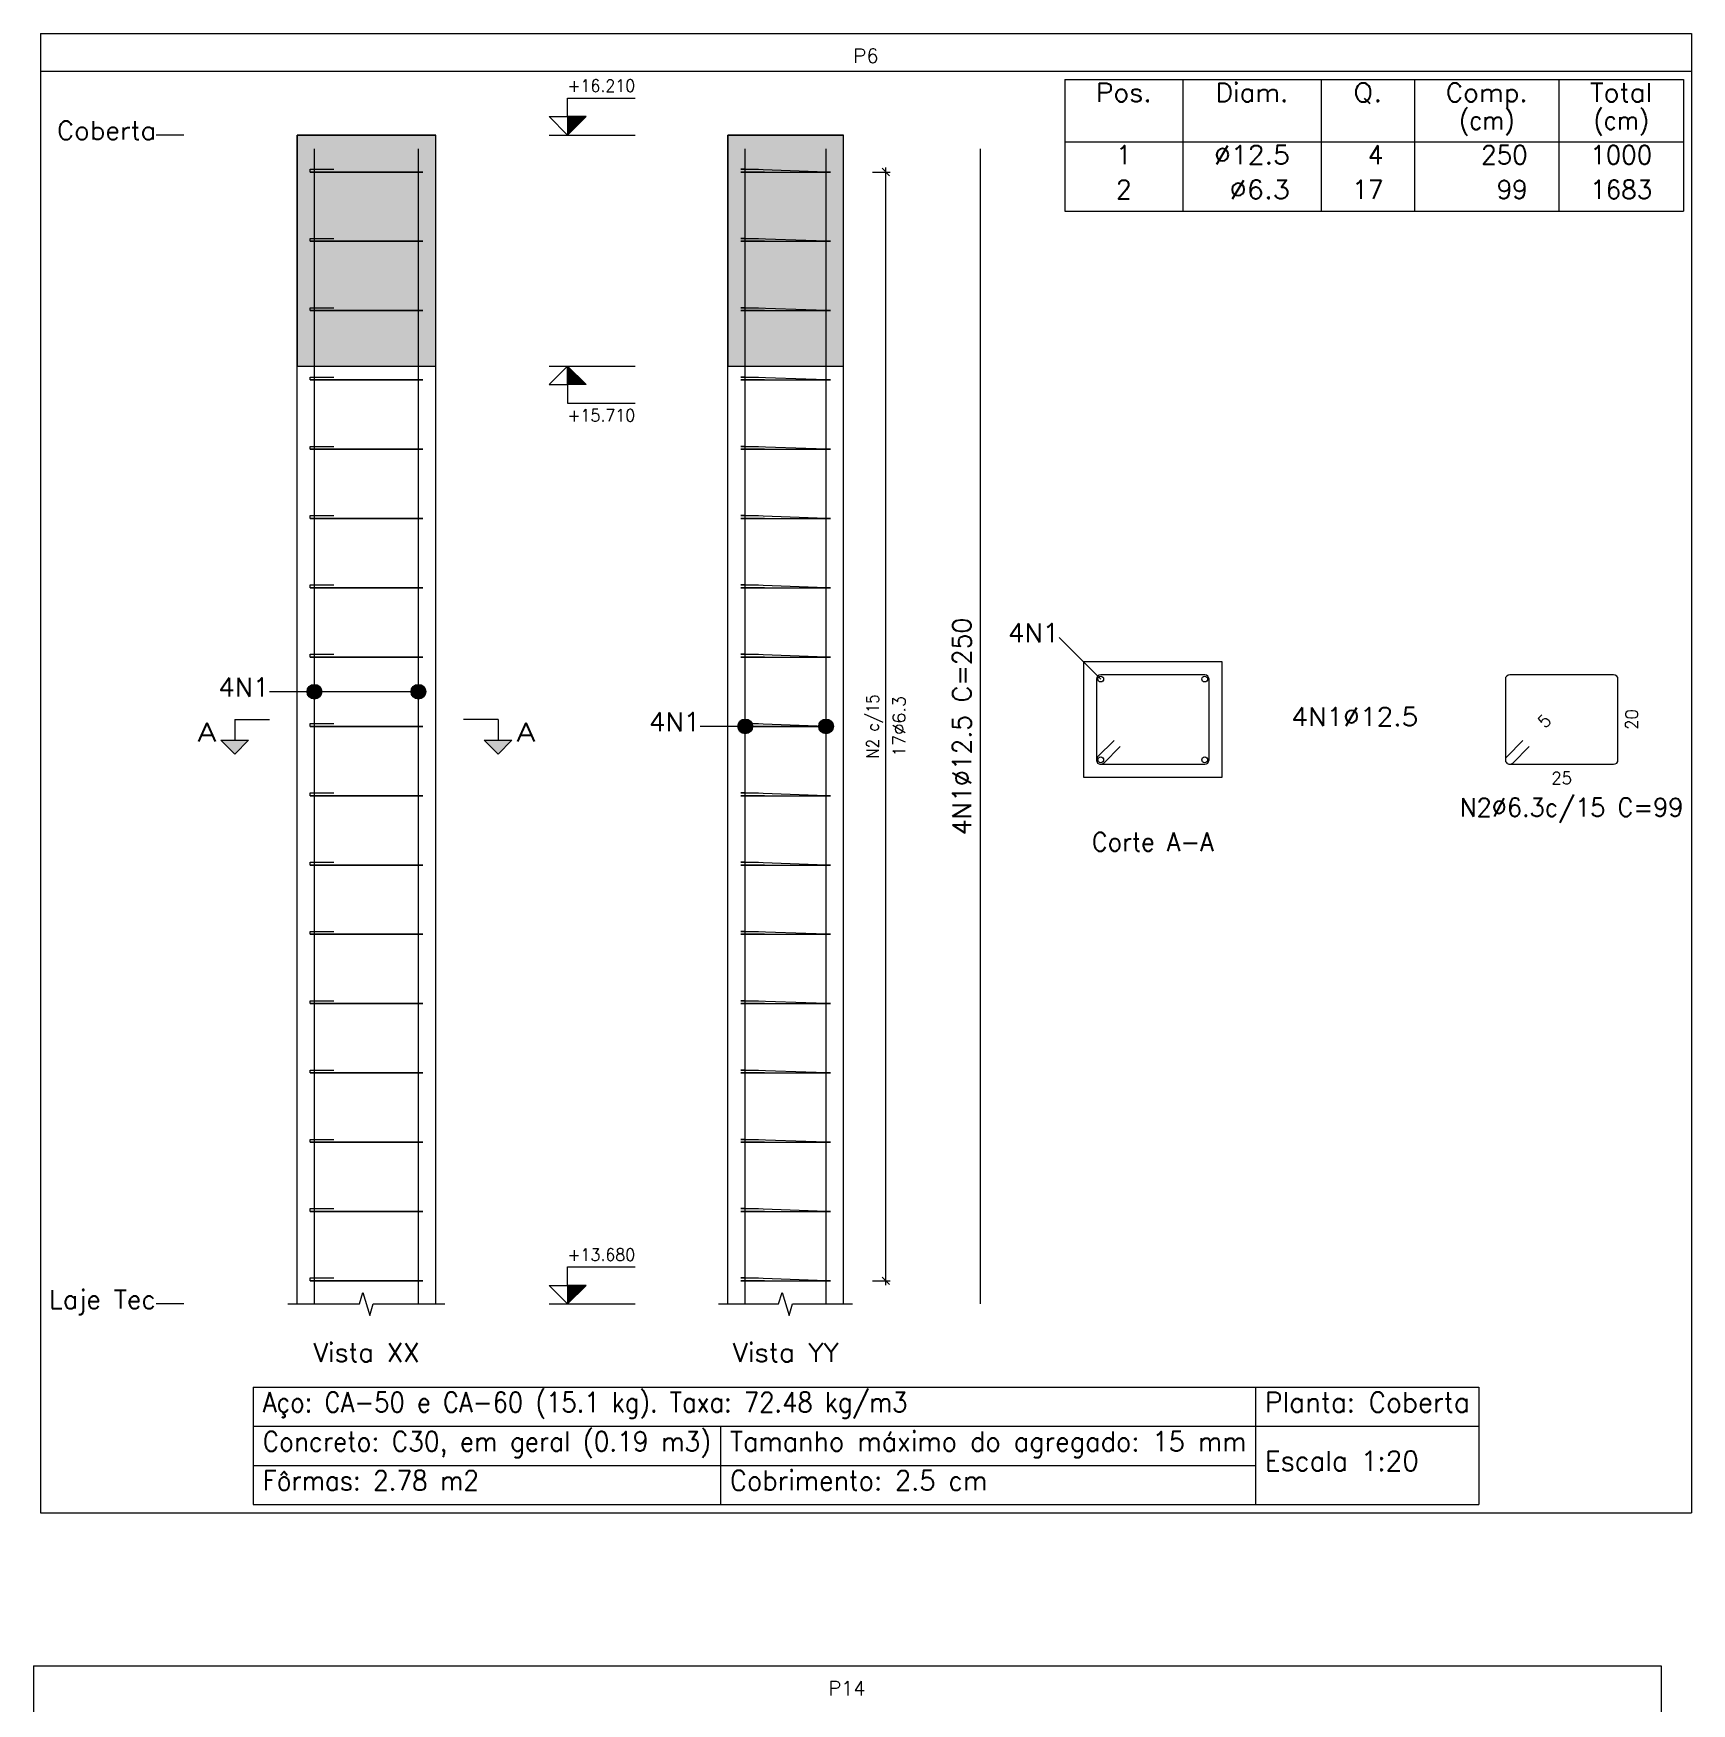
# Model space of a CAD drawing. Header units: millimetres. Extents: x 0 to 84, y 0 to 59.4.
# Drawn here: x 26.75 to 44.69, y 22.07 to 40.14 of the extents above; entities that cross this region are included whole.
import ezdxf
from ezdxf.enums import TextEntityAlignment as Align

# ---------------------------------------------------------------- set-up
doc = ezdxf.new("R2010")
doc.units = ezdxf.units.MM
doc.linetypes.add('CYPE_PUNTO', pattern=[0.075, 0, -0.075])
for name, color, linetype, lineweight in [('ARM_LONGITUDINAL_Ø12_5', 51, 'Continuous', 9), ('ARM_TRANSVERSAL_DIMENSOES_DOS_ESTRIBOS', 122, 'Continuous', 0), ('ARM_TRANSVERSAL_REFERENCIA', 106, 'Continuous', 9), ('ARM_TRANSVERSAL_Ø6_3', 32, 'Continuous', 9), ('CORTE_COTAS', 122, 'Continuous', 0), ('CORTE_COTAS_DAS_LAJES', 151, 'Continuous', 0), ('CORTE_COTAS_DAS_PLANTAS', 151, 'Continuous', 0), ('CORTE_LINHAS_DA_TABELA_DE_DADOS_DOS_PILARES', 1, 'Continuous', 9), ('CORTE_LINHAS_DA_TABELA_DE_DETALHE', 7, 'Continuous', 9), ('CORTE_LINHAS_DA_TABELA_DE_QUANTITATIVOS', 1, 'Continuous', 9), ('CORTE_NOMES_DAS_PLANTAS', 106, 'Continuous', 9), ('CORTE_PILAR_DE_CONCRETO', 1, 'Continuous', 9), ('CORTE_PISOS', 8, 'Continuous', 9), ('CORTE_SEGMENTOS_DE_CORTE_DE_SECOES', 12, 'Continuous', 9), ('CORTE_TEXTO_DAS_COTAS', 122, 'Continuous', 0), ('CORTE_TEXTO_DAS_ELEVACOES_DOS_PILARES', 133, 'Continuous', 9), ('CORTE_TEXTOS_DA_TABELA_DE_DADOS_DOS_PILARES', 1, 'Continuous', 9), ('CORTE_TEXTOS_DA_TABELA_DE_QUANTITATIVOS', 1, 'Continuous', 9), ('CORTE_TITULO_DA_TABELA_DE_DETALHE', 106, 'Continuous', 9), ('PILCP_ARM_LONG_LINHAS_DAS_ETIQUETAS_DAS_POSICOES_DE_ARMADURA_LONGITUDINAL', 106, 'Continuous', 9), ('PILCP_ARM_LONG_REFERENCIA', 106, 'Continuous', 9), ('PILCPSECC_ARM_LONG_LINHAS_DAS_ETIQUETAS_DAS_POSICOES_DE_ARMADURA_LONGITUDINAL', 106, 'Continuous', 9), ('PILCPSECC_ARM_LONG_REFERENCIA', 106, 'Continuous', 9), ('SECAO_CONCRETO', 1, 'Continuous', 9), ('SECAO_LINHAS_DE_PROLONGAMENTO_DAS_COTAS', 122, 'CYPE_PUNTO', 0)]:
    doc.layers.add(name, color=color, linetype=linetype, lineweight=lineweight)
doc.styles.add('CYPETXT', font='', dxfattribs={"height": 0.2})
doc.styles.get('CYPETXT').set_extended_font_data('romans')

msp = doc.modelspace()

# ---------------------------------------------------------------- hatches: boundary and pattern name
at = {"layer": 'CORTE_COTAS_DAS_LAJES'}
msp.add_hatch(color=256, dxfattribs=at).paths.add_polyline_path([(32.529, 36.544), (32.729, 36.344), (32.529, 36.344)], flags=0)
at = {"layer": 'CORTE_COTAS_DAS_PLANTAS'}
for points in [[(32.529, 39.044), (32.729, 39.244), (32.529, 39.244)], [(32.529, 26.394), (32.729, 26.594), (32.529, 26.594)]]:
    msp.add_hatch(color=256, dxfattribs=at).paths.add_polyline_path(points, flags=0)
at = {"layer": 'CORTE_PISOS', "true_color": 0xdad7d3}
for points in [[(29.603, 36.544), (31.103, 36.544), (31.103, 39.044), (29.603, 39.044)], [(34.263, 36.544), (35.513, 36.544), (35.513, 39.044), (34.263, 39.044)]]:
    msp.add_hatch(color=254, dxfattribs=at).paths.add_polyline_path(points, flags=0)
at = {"layer": 'CORTE_SEGMENTOS_DE_CORTE_DE_SECOES'}
for points in [[(28.778, 32.494), (29.078, 32.494), (28.928, 32.344)], [(28.778, 32.494), (29.078, 32.494), (28.928, 32.344)], [(31.628, 32.494), (31.928, 32.494), (31.778, 32.344)], [(31.628, 32.494), (31.928, 32.494), (31.778, 32.344)]]:
    msp.add_hatch(color=256, dxfattribs=at).paths.add_polyline_path(points, flags=0)
at = {"layer": 'PILCP_ARM_LONG_LINHAS_DAS_ETIQUETAS_DAS_POSICOES_DE_ARMADURA_LONGITUDINAL'}
h = msp.add_hatch(color=256, dxfattribs=at)
edge = h.paths.add_edge_path(flags=0)
edge.add_arc((29.791, 33.019), 0.08, 0, 360)
h = msp.add_hatch(color=256, dxfattribs=at)
edge = h.paths.add_edge_path(flags=0)
edge.add_arc((30.916, 33.019), 0.08, 0, 360)
h = msp.add_hatch(color=256, dxfattribs=at)
edge = h.paths.add_edge_path(flags=0)
edge.add_arc((34.451, 32.644), 0.08, 0, 360)
h = msp.add_hatch(color=256, dxfattribs=at)
edge = h.paths.add_edge_path(flags=0)
edge.add_arc((35.326, 32.644), 0.08, 0, 360)

# ---------------------------------------------------------------- linework, layer by layer
at = {"layer": 'ARM_LONGITUDINAL_Ø12_5'}
for points in [[(29.791, 26.394), (29.791, 38.894)], [(29.791, 26.394), (29.791, 38.894)], [(30.916, 26.394), (30.916, 38.894)], [(30.916, 26.394), (30.916, 38.894)], [(34.451, 26.394), (34.451, 38.894)], [(34.451, 26.394), (34.451, 38.894)], [(35.326, 26.394), (35.326, 38.894)], [(35.326, 26.394), (35.326, 38.894)], [(36.995, 26.394), (36.995, 38.894)]]:
    msp.add_lwpolyline(points, dxfattribs=at)
for centre in [(38.297, 33.156), (39.422, 33.156), (38.297, 32.282), (39.422, 32.282)]:
    msp.add_circle(centre, 0.0312, dxfattribs=at)
at = {"layer": 'ARM_TRANSVERSAL_Ø6_3'}
for points in [[(29.935, 38.644), (29.758, 38.644), (29.752, 38.644), (29.748, 38.644), (29.745, 38.644), (29.744, 38.644), (29.745, 38.644), (29.748, 38.644), (29.752, 38.644), (29.758, 38.644), (29.765, 38.644), (29.773, 38.644), (29.782, 38.644), (29.791, 38.644), (30.916, 38.644), (30.934, 38.644), (30.949, 38.644), (30.959, 38.644), (30.963, 38.644), (30.959, 38.644), (30.949, 38.644), (30.934, 38.644), (30.916, 38.644), (29.791, 38.644), (29.773, 38.644), (29.758, 38.644), (29.748, 38.644), (29.744, 38.644), (29.744, 38.675), (29.745, 38.675), (29.748, 38.675), (29.752, 38.675), (29.758, 38.675), (29.765, 38.675), (29.773, 38.675), (29.782, 38.675), (29.791, 38.675), (29.8, 38.675), (29.809, 38.675), (29.817, 38.675), (29.824, 38.675), (30.001, 38.675)], [(34.661, 38.644), (34.484, 38.644), (34.477, 38.644), (34.469, 38.644), (34.46, 38.644), (34.451, 38.644), (34.442, 38.644), (34.433, 38.644), (34.425, 38.644), (34.418, 38.644), (34.412, 38.644), (34.408, 38.644), (34.405, 38.644), (34.404, 38.644), (34.408, 38.644), (34.418, 38.644), (34.433, 38.644), (34.451, 38.644), (35.326, 38.644), (35.344, 38.644), (35.359, 38.644), (35.369, 38.644), (35.373, 38.644), (35.369, 38.644), (35.359, 38.644), (35.344, 38.644), (35.326, 38.644), (34.451, 38.675), (34.442, 38.675), (34.433, 38.675), (34.425, 38.675), (34.418, 38.675), (34.412, 38.675), (34.408, 38.675), (34.405, 38.675), (34.404, 38.675), (34.405, 38.675), (34.408, 38.675), (34.412, 38.675), (34.418, 38.675), (34.595, 38.675)], [(29.935, 37.894), (29.758, 37.894), (29.752, 37.894), (29.748, 37.894), (29.745, 37.894), (29.744, 37.894), (29.745, 37.894), (29.748, 37.894), (29.752, 37.894), (29.758, 37.894), (29.765, 37.894), (29.773, 37.894), (29.782, 37.894), (29.791, 37.894), (30.916, 37.894), (30.934, 37.894), (30.949, 37.894), (30.959, 37.894), (30.963, 37.894), (30.959, 37.894), (30.949, 37.894), (30.934, 37.894), (30.916, 37.894), (29.791, 37.894), (29.773, 37.894), (29.758, 37.894), (29.748, 37.894), (29.744, 37.894), (29.744, 37.925), (29.745, 37.925), (29.748, 37.925), (29.752, 37.925), (29.758, 37.925), (29.765, 37.925), (29.773, 37.925), (29.782, 37.925), (29.791, 37.925), (29.8, 37.925), (29.809, 37.925), (29.817, 37.925), (29.824, 37.925), (30.001, 37.925)], [(34.661, 37.894), (34.484, 37.894), (34.477, 37.894), (34.469, 37.894), (34.46, 37.894), (34.451, 37.894), (34.442, 37.894), (34.433, 37.894), (34.425, 37.894), (34.418, 37.894), (34.412, 37.894), (34.408, 37.894), (34.405, 37.894), (34.404, 37.894), (34.408, 37.894), (34.418, 37.894), (34.433, 37.894), (34.451, 37.894), (35.326, 37.894), (35.344, 37.894), (35.359, 37.894), (35.369, 37.894), (35.373, 37.894), (35.369, 37.894), (35.359, 37.894), (35.344, 37.894), (35.326, 37.894), (34.451, 37.925), (34.442, 37.925), (34.433, 37.925), (34.425, 37.925), (34.418, 37.925), (34.412, 37.925), (34.408, 37.925), (34.405, 37.925), (34.404, 37.925), (34.405, 37.925), (34.408, 37.925), (34.412, 37.925), (34.418, 37.925), (34.595, 37.925)], [(29.935, 37.144), (29.758, 37.144), (29.752, 37.144), (29.748, 37.144), (29.745, 37.144), (29.744, 37.144), (29.745, 37.144), (29.748, 37.144), (29.752, 37.144), (29.758, 37.144), (29.765, 37.144), (29.773, 37.144), (29.782, 37.144), (29.791, 37.144), (30.916, 37.144), (30.934, 37.144), (30.949, 37.144), (30.959, 37.144), (30.963, 37.144), (30.959, 37.144), (30.949, 37.144), (30.934, 37.144), (30.916, 37.144), (29.791, 37.144), (29.773, 37.144), (29.758, 37.144), (29.748, 37.144), (29.744, 37.144), (29.744, 37.175), (29.745, 37.175), (29.748, 37.175), (29.752, 37.175), (29.758, 37.175), (29.765, 37.175), (29.773, 37.175), (29.782, 37.175), (29.791, 37.175), (29.8, 37.175), (29.809, 37.175), (29.817, 37.175), (29.824, 37.175), (30.001, 37.175)], [(34.661, 37.144), (34.484, 37.144), (34.477, 37.144), (34.469, 37.144), (34.46, 37.144), (34.451, 37.144), (34.442, 37.144), (34.433, 37.144), (34.425, 37.144), (34.418, 37.144), (34.412, 37.144), (34.408, 37.144), (34.405, 37.144), (34.404, 37.144), (34.408, 37.144), (34.418, 37.144), (34.433, 37.144), (34.451, 37.144), (35.326, 37.144), (35.344, 37.144), (35.359, 37.144), (35.369, 37.144), (35.373, 37.144), (35.369, 37.144), (35.359, 37.144), (35.344, 37.144), (35.326, 37.144), (34.451, 37.175), (34.442, 37.175), (34.433, 37.175), (34.425, 37.175), (34.418, 37.175), (34.412, 37.175), (34.408, 37.175), (34.405, 37.175), (34.404, 37.175), (34.405, 37.175), (34.408, 37.175), (34.412, 37.175), (34.418, 37.175), (34.595, 37.175)], [(29.935, 36.394), (29.758, 36.394), (29.752, 36.394), (29.748, 36.394), (29.745, 36.394), (29.744, 36.394), (29.745, 36.394), (29.748, 36.394), (29.752, 36.394), (29.758, 36.394), (29.765, 36.394), (29.773, 36.394), (29.782, 36.394), (29.791, 36.394), (30.916, 36.394), (30.934, 36.394), (30.949, 36.394), (30.959, 36.394), (30.963, 36.394), (30.959, 36.394), (30.949, 36.394), (30.934, 36.394), (30.916, 36.394), (29.791, 36.394), (29.773, 36.394), (29.758, 36.394), (29.748, 36.394), (29.744, 36.394), (29.744, 36.425), (29.745, 36.425), (29.748, 36.425), (29.752, 36.425), (29.758, 36.425), (29.765, 36.425), (29.773, 36.425), (29.782, 36.425), (29.791, 36.425), (29.8, 36.425), (29.809, 36.425), (29.817, 36.425), (29.824, 36.425), (30.001, 36.425)], [(34.661, 36.394), (34.484, 36.394), (34.477, 36.394), (34.469, 36.394), (34.46, 36.394), (34.451, 36.394), (34.442, 36.394), (34.433, 36.394), (34.425, 36.394), (34.418, 36.394), (34.412, 36.394), (34.408, 36.394), (34.405, 36.394), (34.404, 36.394), (34.408, 36.394), (34.418, 36.394), (34.433, 36.394), (34.451, 36.394), (35.326, 36.394), (35.344, 36.394), (35.359, 36.394), (35.369, 36.394), (35.373, 36.394), (35.369, 36.394), (35.359, 36.394), (35.344, 36.394), (35.326, 36.394), (34.451, 36.425), (34.442, 36.425), (34.433, 36.425), (34.425, 36.425), (34.418, 36.425), (34.412, 36.425), (34.408, 36.425), (34.405, 36.425), (34.404, 36.425), (34.405, 36.425), (34.408, 36.425), (34.412, 36.425), (34.418, 36.425), (34.595, 36.425)], [(29.935, 35.644), (29.758, 35.644), (29.752, 35.644), (29.748, 35.644), (29.745, 35.644), (29.744, 35.644), (29.745, 35.644), (29.748, 35.644), (29.752, 35.644), (29.758, 35.644), (29.765, 35.644), (29.773, 35.644), (29.782, 35.644), (29.791, 35.644), (30.916, 35.644), (30.934, 35.644), (30.949, 35.644), (30.959, 35.644), (30.963, 35.644), (30.959, 35.644), (30.949, 35.644), (30.934, 35.644), (30.916, 35.644), (29.791, 35.644), (29.773, 35.644), (29.758, 35.644), (29.748, 35.644), (29.744, 35.644), (29.744, 35.675), (29.745, 35.675), (29.748, 35.675), (29.752, 35.675), (29.758, 35.675), (29.765, 35.675), (29.773, 35.675), (29.782, 35.675), (29.791, 35.675), (29.8, 35.675), (29.809, 35.675), (29.817, 35.675), (29.824, 35.675), (30.001, 35.675)], [(34.661, 35.644), (34.484, 35.644), (34.477, 35.644), (34.469, 35.644), (34.46, 35.644), (34.451, 35.644), (34.442, 35.644), (34.433, 35.644), (34.425, 35.644), (34.418, 35.644), (34.412, 35.644), (34.408, 35.644), (34.405, 35.644), (34.404, 35.644), (34.408, 35.644), (34.418, 35.644), (34.433, 35.644), (34.451, 35.644), (35.326, 35.644), (35.344, 35.644), (35.359, 35.644), (35.369, 35.644), (35.373, 35.644), (35.369, 35.644), (35.359, 35.644), (35.344, 35.644), (35.326, 35.644), (34.451, 35.675), (34.442, 35.675), (34.433, 35.675), (34.425, 35.675), (34.418, 35.675), (34.412, 35.675), (34.408, 35.675), (34.405, 35.675), (34.404, 35.675), (34.405, 35.675), (34.408, 35.675), (34.412, 35.675), (34.418, 35.675), (34.595, 35.675)], [(29.935, 34.894), (29.758, 34.894), (29.752, 34.894), (29.748, 34.894), (29.745, 34.894), (29.744, 34.894), (29.745, 34.894), (29.748, 34.894), (29.752, 34.894), (29.758, 34.894), (29.765, 34.894), (29.773, 34.894), (29.782, 34.894), (29.791, 34.894), (30.916, 34.894), (30.934, 34.894), (30.949, 34.894), (30.959, 34.894), (30.963, 34.894), (30.959, 34.894), (30.949, 34.894), (30.934, 34.894), (30.916, 34.894), (29.791, 34.894), (29.773, 34.894), (29.758, 34.894), (29.748, 34.894), (29.744, 34.894), (29.744, 34.925), (29.745, 34.925), (29.748, 34.925), (29.752, 34.925), (29.758, 34.925), (29.765, 34.925), (29.773, 34.925), (29.782, 34.925), (29.791, 34.925), (29.8, 34.925), (29.809, 34.925), (29.817, 34.925), (29.824, 34.925), (30.001, 34.925)], [(34.661, 34.894), (34.484, 34.894), (34.477, 34.894), (34.469, 34.894), (34.46, 34.894), (34.451, 34.894), (34.442, 34.894), (34.433, 34.894), (34.425, 34.894), (34.418, 34.894), (34.412, 34.894), (34.408, 34.894), (34.405, 34.894), (34.404, 34.894), (34.408, 34.894), (34.418, 34.894), (34.433, 34.894), (34.451, 34.894), (35.326, 34.894), (35.344, 34.894), (35.359, 34.894), (35.369, 34.894), (35.373, 34.894), (35.369, 34.894), (35.359, 34.894), (35.344, 34.894), (35.326, 34.894), (34.451, 34.925), (34.442, 34.925), (34.433, 34.925), (34.425, 34.925), (34.418, 34.925), (34.412, 34.925), (34.408, 34.925), (34.405, 34.925), (34.404, 34.925), (34.405, 34.925), (34.408, 34.925), (34.412, 34.925), (34.418, 34.925), (34.595, 34.925)], [(29.935, 34.144), (29.758, 34.144), (29.752, 34.144), (29.748, 34.144), (29.745, 34.144), (29.744, 34.144), (29.745, 34.144), (29.748, 34.144), (29.752, 34.144), (29.758, 34.144), (29.765, 34.144), (29.773, 34.144), (29.782, 34.144), (29.791, 34.144), (30.916, 34.144), (30.934, 34.144), (30.949, 34.144), (30.959, 34.144), (30.963, 34.144), (30.959, 34.144), (30.949, 34.144), (30.934, 34.144), (30.916, 34.144), (29.791, 34.144), (29.773, 34.144), (29.758, 34.144), (29.748, 34.144), (29.744, 34.144), (29.744, 34.175), (29.745, 34.175), (29.748, 34.175), (29.752, 34.175), (29.758, 34.175), (29.765, 34.175), (29.773, 34.175), (29.782, 34.175), (29.791, 34.175), (29.8, 34.175), (29.809, 34.175), (29.817, 34.175), (29.824, 34.175), (30.001, 34.175)], [(34.661, 34.144), (34.484, 34.144), (34.477, 34.144), (34.469, 34.144), (34.46, 34.144), (34.451, 34.144), (34.442, 34.144), (34.433, 34.144), (34.425, 34.144), (34.418, 34.144), (34.412, 34.144), (34.408, 34.144), (34.405, 34.144), (34.404, 34.144), (34.408, 34.144), (34.418, 34.144), (34.433, 34.144), (34.451, 34.144), (35.326, 34.144), (35.344, 34.144), (35.359, 34.144), (35.369, 34.144), (35.373, 34.144), (35.369, 34.144), (35.359, 34.144), (35.344, 34.144), (35.326, 34.144), (34.451, 34.175), (34.442, 34.175), (34.433, 34.175), (34.425, 34.175), (34.418, 34.175), (34.412, 34.175), (34.408, 34.175), (34.405, 34.175), (34.404, 34.175), (34.405, 34.175), (34.408, 34.175), (34.412, 34.175), (34.418, 34.175), (34.595, 34.175)], [(29.935, 33.394), (29.758, 33.394), (29.752, 33.394), (29.748, 33.394), (29.745, 33.394), (29.744, 33.394), (29.745, 33.394), (29.748, 33.394), (29.752, 33.394), (29.758, 33.394), (29.765, 33.394), (29.773, 33.394), (29.782, 33.394), (29.791, 33.394), (30.916, 33.394), (30.934, 33.394), (30.949, 33.394), (30.959, 33.394), (30.963, 33.394), (30.959, 33.394), (30.949, 33.394), (30.934, 33.394), (30.916, 33.394), (29.791, 33.394), (29.773, 33.394), (29.758, 33.394), (29.748, 33.394), (29.744, 33.394), (29.744, 33.425), (29.745, 33.425), (29.748, 33.425), (29.752, 33.425), (29.758, 33.425), (29.765, 33.425), (29.773, 33.425), (29.782, 33.425), (29.791, 33.425), (29.8, 33.425), (29.809, 33.425), (29.817, 33.425), (29.824, 33.425), (30.001, 33.425)], [(34.661, 33.394), (34.484, 33.394), (34.477, 33.394), (34.469, 33.394), (34.46, 33.394), (34.451, 33.394), (34.442, 33.394), (34.433, 33.394), (34.425, 33.394), (34.418, 33.394), (34.412, 33.394), (34.408, 33.394), (34.405, 33.394), (34.404, 33.394), (34.408, 33.394), (34.418, 33.394), (34.433, 33.394), (34.451, 33.394), (35.326, 33.394), (35.344, 33.394), (35.359, 33.394), (35.369, 33.394), (35.373, 33.394), (35.369, 33.394), (35.359, 33.394), (35.344, 33.394), (35.326, 33.394), (34.451, 33.425), (34.442, 33.425), (34.433, 33.425), (34.425, 33.425), (34.418, 33.425), (34.412, 33.425), (34.408, 33.425), (34.405, 33.425), (34.404, 33.425), (34.405, 33.425), (34.408, 33.425), (34.412, 33.425), (34.418, 33.425), (34.595, 33.425)], [(38.441, 32.492), (38.264, 32.315), (38.258, 32.308), (38.254, 32.3), (38.251, 32.291), (38.25, 32.282), (38.251, 32.272), (38.254, 32.264), (38.258, 32.256), (38.264, 32.248), (38.271, 32.243), (38.279, 32.238), (38.288, 32.236), (38.297, 32.235), (39.422, 32.235), (39.44, 32.238), (39.455, 32.248), (39.465, 32.264), (39.469, 32.282), (39.469, 33.156), (39.465, 33.174), (39.455, 33.189), (39.44, 33.2), (39.422, 33.203), (38.297, 33.203), (38.279, 33.2), (38.264, 33.189), (38.254, 33.174), (38.25, 33.156), (38.25, 32.282), (38.251, 32.272), (38.254, 32.264), (38.258, 32.256), (38.264, 32.248), (38.271, 32.243), (38.279, 32.238), (38.288, 32.236), (38.297, 32.235), (38.307, 32.236), (38.315, 32.238), (38.324, 32.243), (38.331, 32.248), (38.507, 32.425)], [(42.865, 32.492), (42.689, 32.315), (42.683, 32.308), (42.678, 32.3), (42.676, 32.291), (42.675, 32.282), (42.676, 32.272), (42.678, 32.264), (42.683, 32.256), (42.689, 32.248), (42.696, 32.243), (42.704, 32.238), (42.713, 32.236), (42.722, 32.235), (43.846, 32.235), (43.864, 32.238), (43.88, 32.248), (43.89, 32.264), (43.893, 32.282), (43.893, 33.156), (43.89, 33.174), (43.88, 33.189), (43.864, 33.2), (43.846, 33.203), (42.722, 33.203), (42.704, 33.2), (42.689, 33.189), (42.678, 33.174), (42.675, 33.156), (42.675, 32.282), (42.676, 32.272), (42.678, 32.264), (42.683, 32.256), (42.689, 32.248), (42.696, 32.243), (42.704, 32.238), (42.713, 32.236), (42.722, 32.235), (42.731, 32.236), (42.74, 32.238), (42.748, 32.243), (42.755, 32.248), (42.932, 32.425)], [(29.935, 32.644), (29.758, 32.644), (29.752, 32.644), (29.748, 32.644), (29.745, 32.644), (29.744, 32.644), (29.745, 32.644), (29.748, 32.644), (29.752, 32.644), (29.758, 32.644), (29.765, 32.644), (29.773, 32.644), (29.782, 32.644), (29.791, 32.644), (30.916, 32.644), (30.934, 32.644), (30.949, 32.644), (30.959, 32.644), (30.963, 32.644), (30.959, 32.644), (30.949, 32.644), (30.934, 32.644), (30.916, 32.644), (29.791, 32.644), (29.773, 32.644), (29.758, 32.644), (29.748, 32.644), (29.744, 32.644), (29.744, 32.675), (29.745, 32.675), (29.748, 32.675), (29.752, 32.675), (29.758, 32.675), (29.765, 32.675), (29.773, 32.675), (29.782, 32.675), (29.791, 32.675), (29.8, 32.675), (29.809, 32.675), (29.817, 32.675), (29.824, 32.675), (30.001, 32.675)], [(34.661, 32.644), (34.484, 32.644), (34.477, 32.644), (34.469, 32.644), (34.46, 32.644), (34.451, 32.644), (34.442, 32.644), (34.433, 32.644), (34.425, 32.644), (34.418, 32.644), (34.412, 32.644), (34.408, 32.644), (34.405, 32.644), (34.404, 32.644), (34.408, 32.644), (34.418, 32.644), (34.433, 32.644), (34.451, 32.644), (35.326, 32.644), (35.344, 32.644), (35.359, 32.644), (35.369, 32.644), (35.373, 32.644), (35.369, 32.644), (35.359, 32.644), (35.344, 32.644), (35.326, 32.644), (34.451, 32.675), (34.442, 32.675), (34.433, 32.675), (34.425, 32.675), (34.418, 32.675), (34.412, 32.675), (34.408, 32.675), (34.405, 32.675), (34.404, 32.675), (34.405, 32.675), (34.408, 32.675), (34.412, 32.675), (34.418, 32.675), (34.595, 32.675)], [(29.935, 31.894), (29.758, 31.894), (29.752, 31.894), (29.748, 31.894), (29.745, 31.894), (29.744, 31.894), (29.745, 31.894), (29.748, 31.894), (29.752, 31.894), (29.758, 31.894), (29.765, 31.894), (29.773, 31.894), (29.782, 31.894), (29.791, 31.894), (30.916, 31.894), (30.934, 31.894), (30.949, 31.894), (30.959, 31.894), (30.963, 31.894), (30.959, 31.894), (30.949, 31.894), (30.934, 31.894), (30.916, 31.894), (29.791, 31.894), (29.773, 31.894), (29.758, 31.894), (29.748, 31.894), (29.744, 31.894), (29.744, 31.925), (29.745, 31.925), (29.748, 31.925), (29.752, 31.925), (29.758, 31.925), (29.765, 31.925), (29.773, 31.925), (29.782, 31.925), (29.791, 31.925), (29.8, 31.925), (29.809, 31.925), (29.817, 31.925), (29.824, 31.925), (30.001, 31.925)], [(34.661, 31.894), (34.484, 31.894), (34.477, 31.894), (34.469, 31.894), (34.46, 31.894), (34.451, 31.894), (34.442, 31.894), (34.433, 31.894), (34.425, 31.894), (34.418, 31.894), (34.412, 31.894), (34.408, 31.894), (34.405, 31.894), (34.404, 31.894), (34.408, 31.894), (34.418, 31.894), (34.433, 31.894), (34.451, 31.894), (35.326, 31.894), (35.344, 31.894), (35.359, 31.894), (35.369, 31.894), (35.373, 31.894), (35.369, 31.894), (35.359, 31.894), (35.344, 31.894), (35.326, 31.894), (34.451, 31.925), (34.442, 31.925), (34.433, 31.925), (34.425, 31.925), (34.418, 31.925), (34.412, 31.925), (34.408, 31.925), (34.405, 31.925), (34.404, 31.925), (34.405, 31.925), (34.408, 31.925), (34.412, 31.925), (34.418, 31.925), (34.595, 31.925)], [(29.935, 31.144), (29.758, 31.144), (29.752, 31.144), (29.748, 31.144), (29.745, 31.144), (29.744, 31.144), (29.745, 31.144), (29.748, 31.144), (29.752, 31.144), (29.758, 31.144), (29.765, 31.144), (29.773, 31.144), (29.782, 31.144), (29.791, 31.144), (30.916, 31.144), (30.934, 31.144), (30.949, 31.144), (30.959, 31.144), (30.963, 31.144), (30.959, 31.144), (30.949, 31.144), (30.934, 31.144), (30.916, 31.144), (29.791, 31.144), (29.773, 31.144), (29.758, 31.144), (29.748, 31.144), (29.744, 31.144), (29.744, 31.175), (29.745, 31.175), (29.748, 31.175), (29.752, 31.175), (29.758, 31.175), (29.765, 31.175), (29.773, 31.175), (29.782, 31.175), (29.791, 31.175), (29.8, 31.175), (29.809, 31.175), (29.817, 31.175), (29.824, 31.175), (30.001, 31.175)], [(34.661, 31.144), (34.484, 31.144), (34.477, 31.144), (34.469, 31.144), (34.46, 31.144), (34.451, 31.144), (34.442, 31.144), (34.433, 31.144), (34.425, 31.144), (34.418, 31.144), (34.412, 31.144), (34.408, 31.144), (34.405, 31.144), (34.404, 31.144), (34.408, 31.144), (34.418, 31.144), (34.433, 31.144), (34.451, 31.144), (35.326, 31.144), (35.344, 31.144), (35.359, 31.144), (35.369, 31.144), (35.373, 31.144), (35.369, 31.144), (35.359, 31.144), (35.344, 31.144), (35.326, 31.144), (34.451, 31.175), (34.442, 31.175), (34.433, 31.175), (34.425, 31.175), (34.418, 31.175), (34.412, 31.175), (34.408, 31.175), (34.405, 31.175), (34.404, 31.175), (34.405, 31.175), (34.408, 31.175), (34.412, 31.175), (34.418, 31.175), (34.595, 31.175)], [(29.935, 30.394), (29.758, 30.394), (29.752, 30.394), (29.748, 30.394), (29.745, 30.394), (29.744, 30.394), (29.745, 30.394), (29.748, 30.394), (29.752, 30.394), (29.758, 30.394), (29.765, 30.394), (29.773, 30.394), (29.782, 30.394), (29.791, 30.394), (30.916, 30.394), (30.934, 30.394), (30.949, 30.394), (30.959, 30.394), (30.963, 30.394), (30.959, 30.394), (30.949, 30.394), (30.934, 30.394), (30.916, 30.394), (29.791, 30.394), (29.773, 30.394), (29.758, 30.394), (29.748, 30.394), (29.744, 30.394), (29.744, 30.425), (29.745, 30.425), (29.748, 30.425), (29.752, 30.425), (29.758, 30.425), (29.765, 30.425), (29.773, 30.425), (29.782, 30.425), (29.791, 30.425), (29.8, 30.425), (29.809, 30.425), (29.817, 30.425), (29.824, 30.425), (30.001, 30.425)], [(34.661, 30.394), (34.484, 30.394), (34.477, 30.394), (34.469, 30.394), (34.46, 30.394), (34.451, 30.394), (34.442, 30.394), (34.433, 30.394), (34.425, 30.394), (34.418, 30.394), (34.412, 30.394), (34.408, 30.394), (34.405, 30.394), (34.404, 30.394), (34.408, 30.394), (34.418, 30.394), (34.433, 30.394), (34.451, 30.394), (35.326, 30.394), (35.344, 30.394), (35.359, 30.394), (35.369, 30.394), (35.373, 30.394), (35.369, 30.394), (35.359, 30.394), (35.344, 30.394), (35.326, 30.394), (34.451, 30.425), (34.442, 30.425), (34.433, 30.425), (34.425, 30.425), (34.418, 30.425), (34.412, 30.425), (34.408, 30.425), (34.405, 30.425), (34.404, 30.425), (34.405, 30.425), (34.408, 30.425), (34.412, 30.425), (34.418, 30.425), (34.595, 30.425)], [(29.935, 29.644), (29.758, 29.644), (29.752, 29.644), (29.748, 29.644), (29.745, 29.644), (29.744, 29.644), (29.745, 29.644), (29.748, 29.644), (29.752, 29.644), (29.758, 29.644), (29.765, 29.644), (29.773, 29.644), (29.782, 29.644), (29.791, 29.644), (30.916, 29.644), (30.934, 29.644), (30.949, 29.644), (30.959, 29.644), (30.963, 29.644), (30.959, 29.644), (30.949, 29.644), (30.934, 29.644), (30.916, 29.644), (29.791, 29.644), (29.773, 29.644), (29.758, 29.644), (29.748, 29.644), (29.744, 29.644), (29.744, 29.675), (29.745, 29.675), (29.748, 29.675), (29.752, 29.675), (29.758, 29.675), (29.765, 29.675), (29.773, 29.675), (29.782, 29.675), (29.791, 29.675), (29.8, 29.675), (29.809, 29.675), (29.817, 29.675), (29.824, 29.675), (30.001, 29.675)], [(34.661, 29.644), (34.484, 29.644), (34.477, 29.644), (34.469, 29.644), (34.46, 29.644), (34.451, 29.644), (34.442, 29.644), (34.433, 29.644), (34.425, 29.644), (34.418, 29.644), (34.412, 29.644), (34.408, 29.644), (34.405, 29.644), (34.404, 29.644), (34.408, 29.644), (34.418, 29.644), (34.433, 29.644), (34.451, 29.644), (35.326, 29.644), (35.344, 29.644), (35.359, 29.644), (35.369, 29.644), (35.373, 29.644), (35.369, 29.644), (35.359, 29.644), (35.344, 29.644), (35.326, 29.644), (34.451, 29.675), (34.442, 29.675), (34.433, 29.675), (34.425, 29.675), (34.418, 29.675), (34.412, 29.675), (34.408, 29.675), (34.405, 29.675), (34.404, 29.675), (34.405, 29.675), (34.408, 29.675), (34.412, 29.675), (34.418, 29.675), (34.595, 29.675)], [(29.935, 28.894), (29.758, 28.894), (29.752, 28.894), (29.748, 28.894), (29.745, 28.894), (29.744, 28.894), (29.745, 28.894), (29.748, 28.894), (29.752, 28.894), (29.758, 28.894), (29.765, 28.894), (29.773, 28.894), (29.782, 28.894), (29.791, 28.894), (30.916, 28.894), (30.934, 28.894), (30.949, 28.894), (30.959, 28.894), (30.963, 28.894), (30.959, 28.894), (30.949, 28.894), (30.934, 28.894), (30.916, 28.894), (29.791, 28.894), (29.773, 28.894), (29.758, 28.894), (29.748, 28.894), (29.744, 28.894), (29.744, 28.925), (29.745, 28.925), (29.748, 28.925), (29.752, 28.925), (29.758, 28.925), (29.765, 28.925), (29.773, 28.925), (29.782, 28.925), (29.791, 28.925), (29.8, 28.925), (29.809, 28.925), (29.817, 28.925), (29.824, 28.925), (30.001, 28.925)], [(34.661, 28.894), (34.484, 28.894), (34.477, 28.894), (34.469, 28.894), (34.46, 28.894), (34.451, 28.894), (34.442, 28.894), (34.433, 28.894), (34.425, 28.894), (34.418, 28.894), (34.412, 28.894), (34.408, 28.894), (34.405, 28.894), (34.404, 28.894), (34.408, 28.894), (34.418, 28.894), (34.433, 28.894), (34.451, 28.894), (35.326, 28.894), (35.344, 28.894), (35.359, 28.894), (35.369, 28.894), (35.373, 28.894), (35.369, 28.894), (35.359, 28.894), (35.344, 28.894), (35.326, 28.894), (34.451, 28.925), (34.442, 28.925), (34.433, 28.925), (34.425, 28.925), (34.418, 28.925), (34.412, 28.925), (34.408, 28.925), (34.405, 28.925), (34.404, 28.925), (34.405, 28.925), (34.408, 28.925), (34.412, 28.925), (34.418, 28.925), (34.595, 28.925)], [(29.935, 28.144), (29.758, 28.144), (29.752, 28.144), (29.748, 28.144), (29.745, 28.144), (29.744, 28.144), (29.745, 28.144), (29.748, 28.144), (29.752, 28.144), (29.758, 28.144), (29.765, 28.144), (29.773, 28.144), (29.782, 28.144), (29.791, 28.144), (30.916, 28.144), (30.934, 28.144), (30.949, 28.144), (30.959, 28.144), (30.963, 28.144), (30.959, 28.144), (30.949, 28.144), (30.934, 28.144), (30.916, 28.144), (29.791, 28.144), (29.773, 28.144), (29.758, 28.144), (29.748, 28.144), (29.744, 28.144), (29.744, 28.175), (29.745, 28.175), (29.748, 28.175), (29.752, 28.175), (29.758, 28.175), (29.765, 28.175), (29.773, 28.175), (29.782, 28.175), (29.791, 28.175), (29.8, 28.175), (29.809, 28.175), (29.817, 28.175), (29.824, 28.175), (30.001, 28.175)], [(34.661, 28.144), (34.484, 28.144), (34.477, 28.144), (34.469, 28.144), (34.46, 28.144), (34.451, 28.144), (34.442, 28.144), (34.433, 28.144), (34.425, 28.144), (34.418, 28.144), (34.412, 28.144), (34.408, 28.144), (34.405, 28.144), (34.404, 28.144), (34.408, 28.144), (34.418, 28.144), (34.433, 28.144), (34.451, 28.144), (35.326, 28.144), (35.344, 28.144), (35.359, 28.144), (35.369, 28.144), (35.373, 28.144), (35.369, 28.144), (35.359, 28.144), (35.344, 28.144), (35.326, 28.144), (34.451, 28.175), (34.442, 28.175), (34.433, 28.175), (34.425, 28.175), (34.418, 28.175), (34.412, 28.175), (34.408, 28.175), (34.405, 28.175), (34.404, 28.175), (34.405, 28.175), (34.408, 28.175), (34.412, 28.175), (34.418, 28.175), (34.595, 28.175)], [(29.935, 27.394), (29.758, 27.394), (29.752, 27.394), (29.748, 27.394), (29.745, 27.394), (29.744, 27.394), (29.745, 27.394), (29.748, 27.394), (29.752, 27.394), (29.758, 27.394), (29.765, 27.394), (29.773, 27.394), (29.782, 27.394), (29.791, 27.394), (30.916, 27.394), (30.934, 27.394), (30.949, 27.394), (30.959, 27.394), (30.963, 27.394), (30.959, 27.394), (30.949, 27.394), (30.934, 27.394), (30.916, 27.394), (29.791, 27.394), (29.773, 27.394), (29.758, 27.394), (29.748, 27.394), (29.744, 27.394), (29.744, 27.425), (29.745, 27.425), (29.748, 27.425), (29.752, 27.425), (29.758, 27.425), (29.765, 27.425), (29.773, 27.425), (29.782, 27.425), (29.791, 27.425), (29.8, 27.425), (29.809, 27.425), (29.817, 27.425), (29.824, 27.425), (30.001, 27.425)], [(34.661, 27.394), (34.484, 27.394), (34.477, 27.394), (34.469, 27.394), (34.46, 27.394), (34.451, 27.394), (34.442, 27.394), (34.433, 27.394), (34.425, 27.394), (34.418, 27.394), (34.412, 27.394), (34.408, 27.394), (34.405, 27.394), (34.404, 27.394), (34.408, 27.394), (34.418, 27.394), (34.433, 27.394), (34.451, 27.394), (35.326, 27.394), (35.344, 27.394), (35.359, 27.394), (35.369, 27.394), (35.373, 27.394), (35.369, 27.394), (35.359, 27.394), (35.344, 27.394), (35.326, 27.394), (34.451, 27.425), (34.442, 27.425), (34.433, 27.425), (34.425, 27.425), (34.418, 27.425), (34.412, 27.425), (34.408, 27.425), (34.405, 27.425), (34.404, 27.425), (34.405, 27.425), (34.408, 27.425), (34.412, 27.425), (34.418, 27.425), (34.595, 27.425)], [(29.935, 26.644), (29.758, 26.644), (29.752, 26.644), (29.748, 26.644), (29.745, 26.644), (29.744, 26.644), (29.745, 26.644), (29.748, 26.644), (29.752, 26.644), (29.758, 26.644), (29.765, 26.644), (29.773, 26.644), (29.782, 26.644), (29.791, 26.644), (30.916, 26.644), (30.934, 26.644), (30.949, 26.644), (30.959, 26.644), (30.963, 26.644), (30.959, 26.644), (30.949, 26.644), (30.934, 26.644), (30.916, 26.644), (29.791, 26.644), (29.773, 26.644), (29.758, 26.644), (29.748, 26.644), (29.744, 26.644), (29.744, 26.675), (29.745, 26.675), (29.748, 26.675), (29.752, 26.675), (29.758, 26.675), (29.765, 26.675), (29.773, 26.675), (29.782, 26.675), (29.791, 26.675), (29.8, 26.675), (29.809, 26.675), (29.817, 26.675), (29.824, 26.675), (30.001, 26.675)], [(34.661, 26.644), (34.484, 26.644), (34.477, 26.644), (34.469, 26.644), (34.46, 26.644), (34.451, 26.644), (34.442, 26.644), (34.433, 26.644), (34.425, 26.644), (34.418, 26.644), (34.412, 26.644), (34.408, 26.644), (34.405, 26.644), (34.404, 26.644), (34.408, 26.644), (34.418, 26.644), (34.433, 26.644), (34.451, 26.644), (35.326, 26.644), (35.344, 26.644), (35.359, 26.644), (35.369, 26.644), (35.373, 26.644), (35.369, 26.644), (35.359, 26.644), (35.344, 26.644), (35.326, 26.644), (34.451, 26.675), (34.442, 26.675), (34.433, 26.675), (34.425, 26.675), (34.418, 26.675), (34.412, 26.675), (34.408, 26.675), (34.405, 26.675), (34.404, 26.675), (34.405, 26.675), (34.408, 26.675), (34.412, 26.675), (34.418, 26.675), (34.595, 26.675)]]:
    msp.add_lwpolyline(points, dxfattribs=at)
at = {"layer": 'CORTE_COTAS'}
for p, q in [((36.013, 38.604), (35.933, 38.684)), ((35.973, 38.644), (35.973, 38.692)), ((35.829, 38.644), (36.021, 38.644)), ((35.973, 26.644), (35.973, 38.644)), ((35.829, 26.644), (36.021, 26.644)), ((36.013, 26.604), (35.933, 26.684)), ((35.973, 26.596), (35.973, 26.644))]:
    msp.add_line(p, q, dxfattribs=at)
at = {"layer": 'CORTE_COTAS_DAS_LAJES'}
msp.add_line((32.329, 36.544), (33.261, 36.544), dxfattribs=at)
for points in [[(32.529, 36.544), (32.329, 36.344), (32.529, 36.344), (32.529, 36.544)], [(32.529, 36.544), (32.729, 36.344), (32.529, 36.344)]]:
    msp.add_lwpolyline(points, close=True, dxfattribs=at)
msp.add_lwpolyline([(32.529, 36.344), (32.529, 36.144), (33.261, 36.144)], dxfattribs=at)
at = {"layer": 'CORTE_COTAS_DAS_PLANTAS'}
for p, q in [((32.329, 39.044), (33.261, 39.044)), ((32.329, 26.394), (33.261, 26.394))]:
    msp.add_line(p, q, dxfattribs=at)
for points in [[(32.529, 39.244), (32.529, 39.444), (33.261, 39.444)], [(32.529, 26.594), (32.529, 26.794), (33.261, 26.794)]]:
    msp.add_lwpolyline(points, dxfattribs=at)
for points in [[(32.529, 39.044), (32.329, 39.244), (32.529, 39.244), (32.529, 39.044)], [(32.529, 39.044), (32.729, 39.244), (32.529, 39.244)], [(32.529, 26.394), (32.329, 26.594), (32.529, 26.594), (32.529, 26.394)], [(32.529, 26.394), (32.729, 26.594), (32.529, 26.594)]]:
    msp.add_lwpolyline(points, close=True, dxfattribs=at)
at = {"layer": 'CORTE_LINHAS_DA_TABELA_DE_DADOS_DOS_PILARES'}
for p, q in [((29.129, 25.494), (42.388, 25.494)), ((29.129, 25.494), (29.129, 24.224)), ((39.971, 25.494), (39.971, 24.224)), ((42.388, 25.494), (42.388, 24.224)), ((29.129, 25.071), (42.388, 25.071)), ((34.184, 25.071), (34.184, 24.224)), ((29.129, 24.647), (39.971, 24.647)), ((29.129, 24.224), (42.388, 24.224))]:
    msp.add_line(p, q, dxfattribs=at)
at = {"layer": 'CORTE_LINHAS_DA_TABELA_DE_DETALHE'}
for p, q in [((26.829, 40.144), (44.689, 40.144)), ((26.829, 40.144), (26.829, 24.134)), ((44.689, 40.144), (44.689, 24.134)), ((26.829, 39.734), (44.689, 39.734)), ((26.829, 24.134), (44.689, 24.134)), ((26.751, 22.478), (44.361, 22.478)), ((26.751, 22.478), (26.751, 6.468)), ((44.361, 22.478), (44.361, 6.468))]:
    msp.add_line(p, q, dxfattribs=at)
at = {"layer": 'CORTE_LINHAS_DA_TABELA_DE_QUANTITATIVOS'}
for p, q in [((37.908, 39.644), (44.601, 39.644)), ((37.908, 39.644), (37.908, 38.219)), ((39.185, 39.644), (39.185, 38.219)), ((40.682, 39.644), (40.682, 38.219)), ((41.692, 39.644), (41.692, 38.219)), ((43.255, 39.644), (43.255, 38.219)), ((44.601, 39.644), (44.601, 38.219)), ((37.908, 38.969), (44.601, 38.969)), ((37.908, 38.219), (44.601, 38.219))]:
    msp.add_line(p, q, dxfattribs=at)
at = {"layer": 'CORTE_NOMES_DAS_PLANTAS'}
for p, q in [((28.377, 39.044), (28.077, 39.044)), ((28.377, 26.394), (28.077, 26.394))]:
    msp.add_line(p, q, dxfattribs=at)
at = {"layer": 'CORTE_PILAR_DE_CONCRETO'}
for p, q in [((29.603, 26.394), (29.603, 39.044)), ((29.603, 39.044), (31.103, 39.044)), ((31.103, 26.394), (31.103, 39.044)), ((34.263, 26.394), (34.263, 39.044)), ((34.263, 39.044), (35.513, 39.044)), ((35.513, 26.394), (35.513, 39.044))]:
    msp.add_line(p, q, dxfattribs=at)
for points in [[(29.503, 26.394), (30.278, 26.394), (30.316, 26.519), (30.391, 26.269), (30.428, 26.394), (31.203, 26.394)], [(34.163, 26.394), (34.813, 26.394), (34.851, 26.519), (34.926, 26.269), (34.963, 26.394), (35.613, 26.394)]]:
    msp.add_lwpolyline(points, dxfattribs=at)
at = {"layer": 'CORTE_PISOS', "color": 254, "true_color": 0xdad7d3}
for points in [[(29.603, 36.544), (31.103, 36.544), (31.103, 39.044), (29.603, 39.044)], [(34.263, 36.544), (35.513, 36.544), (35.513, 39.044), (34.263, 39.044)]]:
    msp.add_lwpolyline(points, close=True, dxfattribs=at)
at = {"layer": 'CORTE_SEGMENTOS_DE_CORTE_DE_SECOES'}
for p, q in [((28.928, 32.719), (29.303, 32.719)), ((28.928, 32.719), (28.928, 32.494)), ((28.928, 32.719), (29.303, 32.719)), ((28.928, 32.719), (28.928, 32.494)), ((31.778, 32.719), (31.403, 32.719)), ((31.778, 32.719), (31.403, 32.719)), ((31.778, 32.719), (31.778, 32.494)), ((31.778, 32.719), (31.778, 32.494))]:
    msp.add_line(p, q, dxfattribs=at)
for points in [[(28.778, 32.494), (29.078, 32.494), (28.928, 32.344)], [(28.778, 32.494), (29.078, 32.494), (28.928, 32.344)], [(31.628, 32.494), (31.928, 32.494), (31.778, 32.344)], [(31.628, 32.494), (31.928, 32.494), (31.778, 32.344)]]:
    msp.add_lwpolyline(points, close=True, dxfattribs=at)
at = {"layer": 'PILCP_ARM_LONG_LINHAS_DAS_ETIQUETAS_DAS_POSICOES_DE_ARMADURA_LONGITUDINAL'}
for points in [[(30.916, 33.019), (29.303, 33.019)], [(34.451, 32.644), (33.963, 32.644)], [(35.326, 32.644), (33.963, 32.644)]]:
    msp.add_lwpolyline(points, dxfattribs=at)
for centre in [(29.791, 33.019), (30.916, 33.019), (34.451, 32.644), (35.326, 32.644)]:
    msp.add_circle(centre, 0.08, dxfattribs=at)
at = {"layer": 'PILCPSECC_ARM_LONG_LINHAS_DAS_ETIQUETAS_DAS_POSICOES_DE_ARMADURA_LONGITUDINAL'}
msp.add_lwpolyline([(38.297, 33.156), (37.847, 33.606)], dxfattribs=at)
at = {"layer": 'SECAO_CONCRETO'}
msp.add_lwpolyline([(38.11, 32.094), (39.61, 32.094), (39.61, 33.344), (38.11, 33.344), (38.11, 32.094)], close=True, dxfattribs=at)
at = {"layer": 'SECAO_LINHAS_DE_PROLONGAMENTO_DAS_COTAS'}
for p, q in [((39.61, 33.344), (39.61, 33.344)), ((38.11, 32.094), (38.11, 32.094))]:
    msp.add_line(p, q, dxfattribs=at)
msp.add_lwpolyline([(39.61, 32.094), (39.61, 32.094), (39.61, 32.094)], close=True, dxfattribs=at)

# ---------------------------------------------------------------- texts
at = {"layer": 'ARM_TRANSVERSAL_DIMENSOES_DOS_ESTRIBOS', "style": 'CYPETXT', "width": 0.872274}
for s, height, rotation, p, p2 in [('5', 0.133, 45, (43.104, 32.616), (43.183, 32.695)), ('20', 0.1333, 90, (44.109, 32.607), (44.109, 32.831))]:
    msp.add_text(s, height=height, rotation=rotation, dxfattribs=at).set_placement(p, p2, align=Align.FIT)
msp.add_text('25', height=0.1333, dxfattribs=at).set_placement((43.172, 32.019), (43.396, 32.019), align=Align.FIT)
at = {"layer": 'ARM_TRANSVERSAL_REFERENCIA', "style": 'CYPETXT', "width": 0.820885}
msp.add_text('N2%%c6.3c/15 C=99', height=0.2, dxfattribs=at).set_placement((42.183, 31.669), (44.601, 31.669), align=Align.FIT)
at = {"layer": 'CORTE_COTAS_DAS_LAJES', "style": 'CYPETXT', "width": 0.837784}
msp.add_text('+15.710', height=0.1333, dxfattribs=at).set_placement((32.529, 35.944), (33.261, 35.944), align=Align.FIT)
at = {"layer": 'CORTE_COTAS_DAS_PLANTAS', "style": 'CYPETXT', "width": 0.837784}
for s, p, p2 in [('+16.210', (32.529, 39.511), (33.261, 39.511)), ('+13.680', (32.529, 26.861), (33.261, 26.861))]:
    msp.add_text(s, height=0.1333, dxfattribs=at).set_placement(p, p2, align=Align.FIT)
at = {"layer": 'CORTE_NOMES_DAS_PLANTAS', "style": 'CYPETXT'}
for s, width, p, p2 in [('Coberta', 0.887177, (27.006, 38.994), (28.077, 38.994)), ('Laje Tec', 0.880474, (26.919, 26.344), (28.077, 26.344))]:
    msp.add_text(s, height=0.2, dxfattribs=dict(at, width=width)).set_placement(p, p2, align=Align.FIT)
at = {"layer": 'CORTE_SEGMENTOS_DE_CORTE_DE_SECOES', "style": 'CYPETXT', "width": 1.156502}
for p, p2 in [((28.527, 32.481), (28.728, 32.481)), ((28.527, 32.481), (28.728, 32.481)), ((31.978, 32.481), (32.179, 32.481)), ((31.978, 32.481), (32.179, 32.481))]:
    msp.add_text('A', height=0.2, dxfattribs=at).set_placement(p, p2, align=Align.FIT)
at = {"layer": 'CORTE_TEXTO_DAS_COTAS', "style": 'CYPETXT'}
for s, width, p, p2 in [('N2 c/15', 0.754141, (35.897, 32.298), (35.897, 32.99)), ('17%%c6.3', 0.916327, (36.183, 32.314), (36.183, 32.974))]:
    msp.add_text(s, height=0.1333, rotation=90, dxfattribs=dict(at, width=width)).set_placement(p, p2, align=Align.FIT)
at = {"layer": 'CORTE_TEXTO_DAS_ELEVACOES_DOS_PILARES', "style": 'CYPETXT'}
for s, width, p, p2 in [('Corte A-A', 0.805173, (38.2, 31.295), (39.52, 31.295)), ('Vista XX', 0.88019, (29.779, 25.769), (30.928, 25.769)), ('Vista YY', 0.906294, (34.314, 25.769), (35.463, 25.769))]:
    msp.add_text(s, height=0.2, dxfattribs=dict(at, width=width)).set_placement(p, p2, align=Align.FIT)
at = {"layer": 'CORTE_TEXTOS_DA_TABELA_DE_DADOS_DOS_PILARES', "style": 'CYPETXT'}
for s, width, p, p2 in [('Aço: CA-50 e CA-60 (15.1 kg). Taxa: 72.48 kg/m3', 0.760302, (29.231, 25.224), (36.206, 25.224)), ('Planta: Coberta', 0.845876, (40.073, 25.224), (42.289, 25.224)), ('Concreto: C30, em geral (0.19 m3)', 0.777707, (29.231, 24.8), (34.082, 24.8)), ('Tamanho máximo do agregado: 15 mm', 0.821713, (34.286, 24.8), (39.874, 24.8)), ('Escala 1:20', 0.846622, (40.073, 24.589), (41.739, 24.589)), ('Fôrmas: 2.78 m2', 0.790077, (29.231, 24.377), (31.571, 24.377)), ('Cobrimento: 2.5 cm', 0.814797, (34.286, 24.377), (37.07, 24.377))]:
    msp.add_text(s, height=0.21333, dxfattribs=dict(at, width=width)).set_placement(p, p2, align=Align.FIT)
at = {"layer": 'CORTE_TEXTOS_DA_TABELA_DE_QUANTITATIVOS', "style": 'CYPETXT'}
for s, width, p, p2 in [('Pos.', 0.930057, (38.245, 39.405), (38.848, 39.405)), ('Diam.', 0.924278, (39.541, 39.405), (40.326, 39.405)), ('Q.', 1.025573, (41.028, 39.405), (41.346, 39.405)), ('Comp.', 0.895318, (42.03, 39.405), (42.917, 39.405)), ('Total', 0.935459, (43.592, 39.405), (44.264, 39.405)), ('(cm)', 0.818814, (42.174, 39.105), (42.773, 39.105)), ('(cm)', 0.818814, (43.628, 39.105), (44.228, 39.105)), ('1', 0.872075, (38.463, 38.73), (38.631, 38.73)), ('%%c12.5', 0.925673, (39.523, 38.73), (40.344, 38.73)), ('4', 0.872075, (41.187, 38.73), (41.355, 38.73)), ('250', 0.872075, (42.413, 38.73), (42.917, 38.73)), ('1000', 0.872075, (43.592, 38.73), (44.264, 38.73)), ('2', 0.872075, (38.463, 38.355), (38.631, 38.355)), ('%%c6.3', 0.940522, (39.691, 38.355), (40.345, 38.355)), ('17', 0.872075, (41.019, 38.355), (41.355, 38.355)), ('99', 0.872075, (42.581, 38.355), (42.917, 38.355)), ('1683', 0.872075, (43.592, 38.355), (44.264, 38.355))]:
    msp.add_text(s, height=0.2, dxfattribs=dict(at, width=width)).set_placement(p, p2, align=Align.FIT)
at = {"layer": 'CORTE_TITULO_DA_TABELA_DE_DETALHE', "style": 'CYPETXT'}
for s, width, p, p2 in [('P6', 0.914795, (35.619, 39.824), (35.896, 39.824)), ('P14', 0.894629, (35.351, 22.158), (35.753, 22.158))]:
    msp.add_text(s, height=0.1533, dxfattribs=dict(at, width=width)).set_placement(p, p2, align=Align.FIT)
at = {"layer": 'PILCP_ARM_LONG_REFERENCIA', "style": 'CYPETXT', "width": 0.854341}
msp.add_text('4N1%%c12.5 C=250', height=0.2, rotation=90, dxfattribs=at).set_placement((36.895, 31.468), (36.895, 33.82), align=Align.FIT)
at = {"layer": 'PILCP_ARM_LONG_REFERENCIA', "style": 'CYPETXT', "width": 0.925243}
for p, p2 in [((28.751, 32.969), (29.303, 32.969)), ((33.411, 32.594), (33.963, 32.594))]:
    msp.add_text('4N1', height=0.2, dxfattribs=at).set_placement(p, p2, align=Align.FIT)
at = {"layer": 'PILCPSECC_ARM_LONG_REFERENCIA', "style": 'CYPETXT'}
for s, width, p, p2 in [('4N1', 0.925243, (37.295, 33.556), (37.847, 33.556)), ('4N1%%c12.5', 0.925627, (40.359, 32.65), (41.733, 32.65))]:
    msp.add_text(s, height=0.2, dxfattribs=dict(at, width=width)).set_placement(p, p2, align=Align.FIT)

doc.saveas('drawing.dxf')
